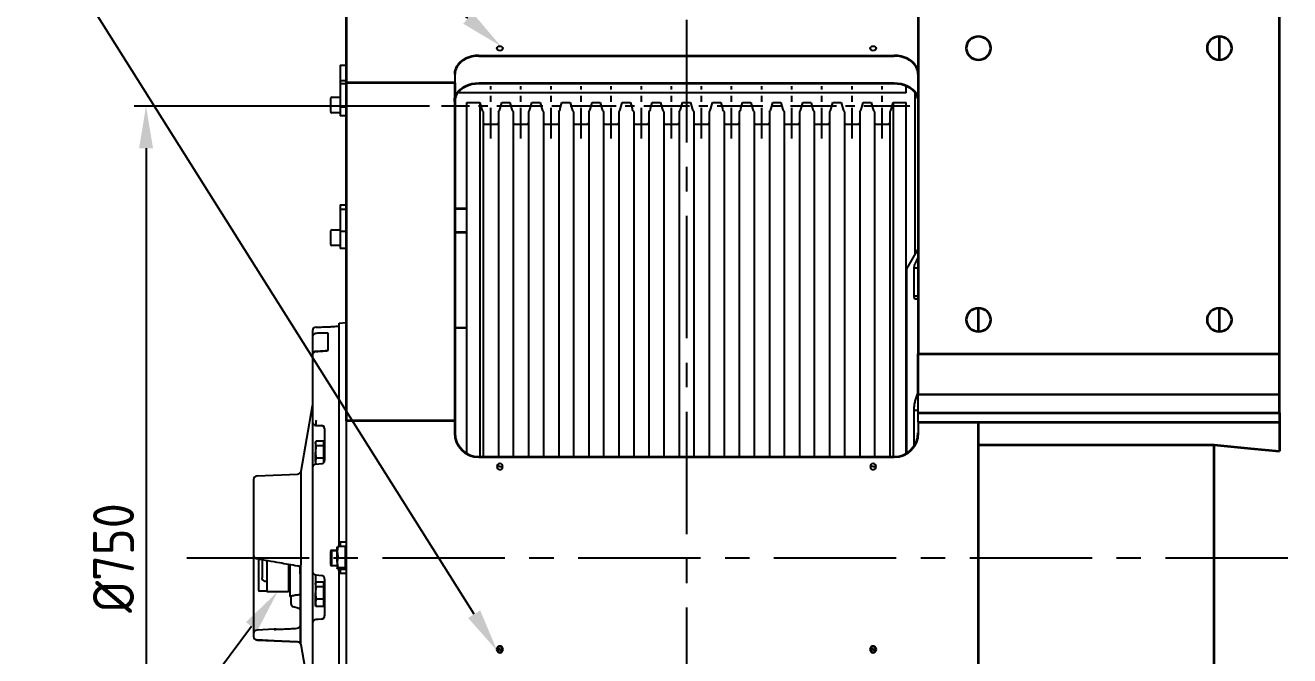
# Model space of a CAD drawing. Header units: millimetres. Extents: x -13 to 15102, y -1400 to 6249.
# Drawn here: x 2956 to 4006, y 2446 to 2969 of the extents above; entities that cross this region are included whole.
import ezdxf
from ezdxf import colors
from ezdxf.entities.mleader import LeaderData, LeaderLine
from ezdxf.math import Vec2, Vec3

# ---------------------------------------------------------------- set-up
doc = ezdxf.new("R2010")
doc.units = ezdxf.units.MM
doc.header["$LTSCALE"] = 2
doc.linetypes.add('CENTER', pattern=[10.16, 6.35, -1.27, 1.27, -1.27])
doc.linetypes.add('CENTER8', pattern=[6.35, 3.96875, -0.79375, 0.79375, -0.79375])
doc.layers.add('1轮廓实线层', color=7, linetype='Continuous')
doc.layers.add('3中心线层', color=1, linetype='CENTER8')
doc.styles.get("Standard").update_dxf_attribs({"font": 'isocp.shx', "height": 34, "bigfont": 'whgtxt.shx'})
doc.dimstyles.new('ISO-25', dxfattribs={"dimtxt": 34, "dimasz": 35, "dimexe": 10, "dimexo": 10, "dimgap": 10, "dimtad": 1, "dimdec": 4, "dimtxsty": 'Standard', "dimcen": 2.5, "dimclrd": 3, "dimclre": 3, "dimclrt": 2, "dimadec": 1, "dimazin": 2, "dimtfac": 1, "dimtdec": 4, "dimtmove": 0, "dimatfit": 3, "dimfxl": 1, "dimarcsym": 0})

# ---------------------------------------------------------------- blocks, each defined once
blk = doc.blocks.new('*D4369')
at = {"color": 3, "lineweight": -2}
for p, q in [((3291.5, 2901.8), (3046.1, 2901.8)), ((3056.1, 2866.8), (3056.1, 2186.8)), ((3291.5, 2151.8), (3046.1, 2151.8))]:
    blk.add_line(p, q, dxfattribs=at)
at = {"color": 3}
for points in [[(3061.9, 2866.8), (3050.3, 2866.8), (3056.1, 2901.8)], [(3050.3, 2186.8), (3061.9, 2186.8), (3056.1, 2151.8)]]:
    blk.add_solid(points, dxfattribs=at)
at = {"layer": 'Defpoints', "color": 0}
for p in [(3301.5, 2901.8), (3056.1, 2151.8), (3301.5, 2151.8)]:
    blk.add_point(p, dxfattribs=at)
at = {"color": 2, "insert": (3029.1, 2526.8), "char_height": 34, "attachment_point": 5, "rotation": 90}
blk.add_mtext('%%c750', dxfattribs=at)

msp = doc.modelspace()

# ---------------------------------------------------------------- linework, layer by layer
at = {"color": 1, "linetype": 'CENTER', "ltscale": 2}
for p, q in [((3342.40466, 2874.88448), (3342.40466, 2918.34836)), ((3367.40466, 2874.88448), (3367.40466, 2918.34836)), ((3392.40467, 2874.88448), (3392.40467, 2918.34836)), ((3417.40467, 2874.88448), (3417.40467, 2918.34836)), ((3442.40465, 2874.88448), (3442.40465, 2918.34836)), ((3467.40466, 2874.88448), (3467.40466, 2918.34836)), ((3492.40466, 2874.88448), (3492.40466, 2918.34836)), ((3517.40467, 2874.88448), (3517.40467, 2918.34836)), ((3542.40467, 2874.88448), (3542.40467, 2918.34836)), ((3567.40465, 2874.88448), (3567.40465, 2918.34836)), ((3592.40466, 2874.88448), (3592.40466, 2918.34836)), ((3617.40466, 2874.88448), (3617.40466, 2918.34836)), ((3642.40467, 2874.88448), (3642.40467, 2918.34836)), ((3667.40466, 2874.88448), (3667.40466, 2918.34836))]:
    msp.add_line(p, q, dxfattribs=at)
at = {"layer": '1轮廓实线层', "lineweight": 35}
for p, q in [((3222.40468, 3103.51211), (3222.40468, 2921.06578)), ((3697.40467, 2978.11777), (3697.40467, 2696.21)), ((3997.40466, 2696.21), (3997.40466, 2978.11777)), ((3947.40466, 2940.29516), (3947.40466, 2959.55885)), ((3332.40463, 2943.59225), (3677.40466, 2943.59225)), ((3312.40465, 2921.06578), (3222.40468, 2921.06578)), ((3222.40468, 2921.06578), (3222.40468, 2640.58226)), ((3312.40465, 2921.06578), (3312.40465, 2640.58226)), ((3332.40463, 2920.79434), (3677.40466, 2920.79434)), ((3312.40465, 2816.79491), (3322.40464, 2816.79491)), ((3322.40464, 2796.7949), (3312.40465, 2796.7949)), ((3747.40466, 2714.76892), (3747.40466, 2734.03262)), ((3947.40466, 2714.76892), (3947.40466, 2734.03262)), ((3312.40465, 2718.10596), (3322.40464, 2717.66936)), ((3697.40467, 2662.69203), (3697.40467, 2696.21)), ((3697.40467, 2696.21), (3997.40466, 2696.21)), ((3997.40466, 2662.69203), (3997.40466, 2696.21)), ((3997.40466, 2662.52101), (3997.40466, 2662.69203)), ((3997.40466, 2647.13011), (3997.40466, 2662.52101)), ((3697.40467, 2647.13011), (3997.40466, 2647.13011)), ((3997.40466, 2647.13011), (3997.40466, 2639.60566)), ((3312.40465, 2640.58226), (3222.40468, 2640.58226)), ((3312.40465, 2640.58226), (3312.40465, 2630.63173)), ((3697.40467, 2639.60566), (3997.40466, 2639.60566)), ((3747.40466, 2414.74934), (3747.40466, 2638.81188)), ((3997.40466, 2639.60566), (3997.40466, 2615.4592)), ((3747.40466, 2620.55478), (3943.00359, 2620.55478)), ((3943.00359, 2526.78061), (3943.00359, 2620.55478)), ((3332.40463, 2610.63172), (3677.40466, 2610.63172)), ((3943.00359, 2433.00644), (3943.00359, 2526.78061)), ((3349.90468, 2450.9295), (3347.40468, 2450.9295)), ((3349.90468, 2450.9295), (3352.40468, 2450.9295)), ((3659.90468, 2450.9295), (3657.40468, 2450.9295)), ((3659.90468, 2450.9295), (3662.40468, 2450.9295))]:
    msp.add_line(p, q, dxfattribs=at)
at = {"layer": '1轮廓实线层'}
for p, q in [((3217.40469, 2935.78062), (3222.40468, 2935.78062)), ((3217.40469, 2935.78062), (3217.40469, 2922.78061)), ((3222.40468, 2922.78061), (3217.40469, 2922.78061)), ((3217.40469, 2922.78061), (3217.40469, 2920.18062)), ((3222.40468, 2920.18062), (3217.40469, 2920.18062)), ((3217.40469, 2920.18062), (3217.40469, 2900.9806)), ((3312.40465, 2928.41703), (3312.40465, 2921.06578)), ((3210.40466, 2909.2806), (3217.40469, 2909.2806)), ((3687.40465, 2912.78062), (3314.77185, 2912.78062)), ((3687.40465, 2912.78062), (3687.40465, 2918.76123)), ((3694.90465, 2778.78389), (3694.90465, 2912.96578)), ((3209.40467, 2908.28062), (3209.40467, 2907.86386)), ((3209.40467, 2907.86386), (3209.40467, 2897.28061)), ((3222.40468, 2900.9806), (3217.40469, 2900.9806)), ((3217.40469, 2900.9806), (3217.40469, 2893.78062)), ((3217.40469, 2896.28062), (3210.40466, 2896.28062)), ((3222.40468, 2893.78062), (3217.40469, 2893.78062)), ((3217.40469, 2819.7949), (3222.40468, 2819.7949)), ((3217.40469, 2819.7949), (3217.40469, 2815.98729)), ((3222.40468, 2815.98729), (3217.40469, 2815.98729)), ((3217.40469, 2815.98729), (3217.40469, 2813.96309)), ((3217.40469, 2813.96309), (3217.40469, 2797.61535)), ((3209.40467, 2798.15275), (3209.40467, 2797.73599)), ((3209.40467, 2797.73599), (3209.40467, 2787.15277)), ((3210.40466, 2799.15277), (3217.40469, 2799.15277)), ((3222.40468, 2797.61535), (3217.40469, 2797.61535)), ((3217.40469, 2797.61535), (3217.40469, 2783.65276)), ((3217.40469, 2786.15275), (3210.40466, 2786.15275)), ((3222.40468, 2783.65276), (3217.40469, 2783.65276)), ((3687.97456, 2766.7806), (3697.40467, 2783.11399)), ((3687.40465, 2765.903), (3687.97456, 2766.7806)), ((3687.97456, 2613.653), (3687.97456, 2766.7806)), ((3693.66144, 2767.44433), (3693.66144, 2744.42126)), ((3693.66144, 2767.44433), (3697.40467, 2767.44433)), ((3693.66144, 2744.42126), (3697.40467, 2744.42126)), ((3216.40464, 2721.7806), (3222.40468, 2722.30554)), ((3216.40464, 2536.24136), (3216.40464, 2721.7806)), ((3194.40468, 2715.40873), (3194.40468, 2710.28756)), ((3194.40468, 2710.28756), (3194.40468, 2695.41607)), ((3207.2738, 2698.88793), (3207.2738, 2713.41737)), ((3215.404, 2719.19746), (3216.27381, 2719.23544)), ((3216.27381, 2719.23544), (3216.27381, 2536.24136)), ((3197.17231, 2698.40654), (3204.89731, 2699.01382)), ((3194.40468, 2695.41607), (3194.40468, 2639.29411)), ((3697.40467, 2662.69203), (3697.40467, 2662.52101)), ((3697.40467, 2662.69203), (3997.40466, 2662.69203)), ((3697.40467, 2662.52101), (3997.40466, 2662.52101)), ((3697.40467, 2647.13011), (3697.40467, 2662.52101)), ((3184.82276, 2598.85456), (3194.35909, 2652.93773)), ((3194.35909, 2652.93773), (3194.35909, 2526.78061)), ((3693.66144, 2649.48985), (3693.66144, 2618.98198)), ((3693.66144, 2649.48985), (3697.40467, 2649.48985)), ((3697.40467, 2639.60566), (3697.40467, 2647.13011)), ((3194.40468, 2639.29411), (3194.40468, 2630.28145)), ((3222.40468, 2640.58226), (3222.40468, 2414.74934)), ((3697.40467, 2639.60566), (3697.40467, 2638.81188)), ((3747.40466, 2638.81188), (3697.40467, 2638.81188)), ((3697.40467, 2638.81188), (3697.40467, 2630.63173)), ((3194.40468, 2630.28145), (3194.40468, 2601.63817)), ((3204.40467, 2634.3719), (3204.40467, 2607.62223)), ((3197.2238, 2623.67825), (3196.72467, 2621.72386)), ((3196.72467, 2622.39561), (3197.00058, 2623.15368)), ((3196.72467, 2621.72386), (3196.72467, 2622.39561)), ((3196.72467, 2621.72386), (3197.2238, 2619.76947)), ((3196.72467, 2621.72386), (3196.72467, 2614.69566)), ((3197.2238, 2619.76947), (3196.72467, 2614.69566)), ((3196.72467, 2614.69566), (3197.2238, 2609.62184)), ((3196.72467, 2606.5024), (3196.72467, 2614.69566)), ((3203.80463, 2623.67825), (3197.2238, 2623.67825)), ((3203.80463, 2619.76947), (3197.2238, 2619.76947)), ((3203.80463, 2622.08389), (3203.80463, 2623.67825)), ((3203.80463, 2622.44561), (3204.40467, 2621.84561)), ((3203.80463, 2619.76947), (3203.80463, 2621.36383)), ((3203.80463, 2615.63035), (3203.80463, 2619.76947)), ((3203.80463, 2613.76097), (3203.80463, 2615.63035)), ((3204.40467, 2621.21553), (3203.85464, 2621.72386)), ((3197.2238, 2609.62184), (3196.72467, 2606.5024)), ((3196.72467, 2606.5024), (3197.03587, 2604.55766)), ((3196.72467, 2606.5024), (3196.72467, 2604.66561)), ((3196.76014, 2604.56812), (3196.72467, 2604.66561)), ((3197.10996, 2604.62338), (3202.13052, 2605.11895)), ((3203.80463, 2609.62184), (3197.2238, 2609.62184)), ((3203.80463, 2609.62184), (3203.80463, 2613.76097)), ((3203.80463, 2607.07707), (3203.80463, 2609.62184)), ((3203.80463, 2605.92775), (3203.80463, 2607.07707)), ((3148.27379, 2594.90588), (3181.99917, 2596.37836)), ((3184.82276, 2526.78061), (3184.82276, 2598.85456)), ((3194.40468, 2601.63817), (3194.40468, 2526.78061)), ((3349.90468, 2602.63172), (3347.40468, 2602.63172)), ((3349.90468, 2602.63172), (3352.40468, 2602.63172)), ((3659.90468, 2602.63172), (3657.40468, 2602.63172)), ((3659.90468, 2602.63172), (3662.40468, 2602.63172)), ((3145.40466, 2591.90874), (3145.40466, 2529.29791)), ((3209.40467, 2532.28061), (3209.40467, 2531.86385)), ((3209.40467, 2531.86385), (3209.40467, 2521.28061)), ((3210.40466, 2533.28061), (3214.72468, 2533.28061)), ((3210.40466, 2532.78807), (3210.40466, 2533.28061)), ((3214.72468, 2532.78807), (3210.40466, 2532.78807)), ((3210.40466, 2520.28061), (3210.40466, 2532.78807)), ((3215.22381, 2536.24136), (3214.72468, 2532.18363)), ((3214.72468, 2532.18363), (3214.72468, 2535.64561)), ((3214.72468, 2532.18363), (3215.22381, 2528.12589)), ((3214.72468, 2523.39552), (3214.72468, 2532.18363)), ((3214.83888, 2535.72267), (3215.22381, 2536.24136)), ((3221.80464, 2536.24136), (3215.22381, 2536.24136)), ((3222.40468, 2539.78061), (3217.40469, 2539.78061)), ((3217.40469, 2539.78061), (3217.40469, 2536.24136)), ((3221.80464, 2532.93114), (3221.80464, 2536.24136)), ((3221.80464, 2535.69561), (3222.40468, 2535.09561)), ((3221.80464, 2531.43612), (3221.80464, 2532.93114)), ((3221.80464, 2528.12589), (3221.80464, 2531.43612)), ((3145.40466, 2529.29791), (3145.40466, 2463.95915)), ((3149.40461, 2526.06875), (3149.40461, 2518.44723)), ((3152.40463, 2525.53776), (3152.40463, 2515.18194)), ((3152.40463, 2525.53776), (3152.40463, 2510.18414)), ((3156.4047, 2524.83121), (3156.4047, 2507.13276)), ((3156.4047, 2524.83121), (3156.4047, 2498.78061)), ((3174.40464, 2521.6528), (3174.40464, 2498.78061)), ((3175.40469, 2521.46855), (3175.40469, 2494.78061)), ((3184.82276, 2523.06938), (3184.82276, 2526.78061)), ((3194.40468, 2526.78061), (3194.35909, 2526.78061)), ((3194.35909, 2526.78061), (3194.35909, 2400.62349)), ((3194.40468, 2526.78061), (3194.40468, 2515.65434)), ((3214.72468, 2520.28061), (3210.40466, 2520.28061)), ((3215.22381, 2528.12589), (3214.72468, 2523.39552)), ((3214.72468, 2523.39552), (3215.22381, 2518.66514)), ((3214.72468, 2523.39552), (3214.72468, 2517.9925)), ((3221.80464, 2524.26694), (3221.80464, 2528.12589)), ((3221.80464, 2518.66514), (3221.80464, 2522.52409)), ((3222.40468, 2523.60553), (3221.85465, 2523.39552)), ((3149.40461, 2513.31819), (3149.40461, 2501.1381)), ((3183.90467, 2517.83399), (3183.90467, 2513.53439)), ((3183.90467, 2517.83399), (3184.25872, 2517.83399)), ((3183.90467, 2514.54356), (3184.40463, 2514.54356)), ((3183.90467, 2513.53439), (3184.40463, 2513.53439)), ((3184.40463, 2517.95581), (3184.40463, 2457.72692)), ((3184.41983, 2457.55468), (3184.41983, 2517.9338)), ((3194.40468, 2515.65434), (3194.40468, 2476.90044)), ((3197.14322, 2506.55455), (3197.14322, 2512.67713)), ((3215.22381, 2518.66514), (3214.72468, 2517.9925)), ((3214.72468, 2517.9925), (3214.83888, 2517.83855)), ((3214.72468, 2517.91561), (3214.72468, 2517.9925)), ((3215.0475, 2517.55749), (3215.22381, 2517.31986)), ((3221.80464, 2518.66514), (3215.22381, 2518.66514)), ((3221.80464, 2517.31986), (3215.22381, 2517.31986)), ((3216.40464, 2331.78062), (3216.40464, 2517.31986)), ((3217.40469, 2517.31986), (3217.40469, 2513.78061)), ((3222.40468, 2513.78061), (3217.40469, 2513.78061)), ((3221.80464, 2518.11641), (3221.80464, 2518.66514)), ((3222.40468, 2518.46561), (3221.80464, 2517.86561)), ((3221.80464, 2517.86859), (3221.80464, 2518.11641)), ((3221.80464, 2517.31986), (3221.80464, 2517.86859)), ((3149.40461, 2501.1381), (3149.40461, 2500.28061)), ((3156.4047, 2499.28061), (3150.40465, 2499.28061)), ((3197.2238, 2506.80029), (3196.72467, 2504.8459)), ((3196.72467, 2505.51765), (3197.00058, 2506.27572)), ((3196.72467, 2504.8459), (3196.72467, 2505.51765)), ((3196.72467, 2504.8459), (3197.2238, 2502.89152)), ((3196.72467, 2504.8459), (3196.72467, 2497.8177)), ((3197.2238, 2502.89152), (3196.72467, 2497.8177)), ((3203.80463, 2506.80029), (3197.2238, 2506.80029)), ((3203.80463, 2502.89152), (3197.2238, 2502.89152)), ((3203.80463, 2505.20594), (3203.80463, 2506.80029)), ((3203.80463, 2505.56765), (3204.40467, 2504.96765)), ((3203.80463, 2502.89152), (3203.80463, 2504.48587)), ((3203.80463, 2498.75239), (3203.80463, 2502.89152)), ((3204.40467, 2504.33758), (3203.85464, 2504.8459)), ((3204.40467, 2509.26888), (3204.40467, 2478.85028)), ((3174.40464, 2498.78061), (3156.4047, 2498.78061)), ((3176.42429, 2494.78061), (3175.40469, 2494.78061)), ((3176.40468, 2494.74213), (3176.40468, 2494.78061)), ((3176.40468, 2494.74213), (3176.40468, 2491.01468)), ((3176.40468, 2491.01468), (3176.40468, 2489.08259)), ((3196.72467, 2497.8177), (3197.2238, 2492.74388)), ((3196.72467, 2489.62445), (3196.72467, 2497.8177)), ((3197.2238, 2492.74388), (3196.72467, 2489.62445)), ((3196.72467, 2489.62445), (3197.2238, 2486.50501)), ((3196.72467, 2487.78765), (3196.72467, 2489.62445)), ((3203.80463, 2492.74388), (3197.2238, 2492.74388)), ((3203.80463, 2496.88301), (3203.80463, 2498.75239)), ((3203.80463, 2492.74388), (3203.80463, 2496.88301)), ((3203.80463, 2490.1991), (3203.80463, 2492.74388)), ((3203.80463, 2489.04979), (3203.80463, 2490.1991)), ((3203.80463, 2486.50501), (3203.80463, 2489.04979)), ((3182.18114, 2485.23281), (3178.62823, 2486.18481)), ((3197.00058, 2487.02959), (3196.72467, 2487.78765)), ((3197.2238, 2486.50501), (3197.08224, 2487.05931)), ((3203.80463, 2486.50501), (3197.2238, 2486.50501)), ((3204.40467, 2488.33765), (3203.80463, 2487.73765)), ((3162.55709, 2467.59419), (3148.27379, 2466.95389)), ((3164.13351, 2467.66486), (3162.55709, 2467.59419)), ((3181.5355, 2468.44496), (3181.63767, 2468.35998)), ((3194.40468, 2476.90044), (3194.40468, 2472.83359)), ((3194.40468, 2472.83359), (3194.40468, 2397.22069)), ((3145.40466, 2463.95915), (3145.40466, 2461.70115)), ((3162.2903, 2458.04498), (3148.17091, 2458.74899)), ((3148.27379, 2458.70625), (3162.55566, 2458.10023)), ((3162.54791, 2458.03213), (3162.2903, 2458.04498)), ((3181.99917, 2457.18286), (3162.55268, 2458.03191)), ((3162.55566, 2458.10023), (3181.99917, 2457.27519)), ((3181.99917, 2457.27519), (3181.99917, 2457.18286)), ((3184.82276, 2454.70666), (3184.82276, 2454.80227)), ((3194.35909, 2400.62349), (3184.82276, 2454.70666))]:
    msp.add_line(p, q, dxfattribs=at)
at = {"layer": '1轮廓实线层', "color": 4}
for p, q in [((3322.40464, 2904.7806), (3333.31861, 2904.7806)), ((3322.40464, 2613.31121), (3322.40464, 2904.7806)), ((3333.31861, 2904.7806), (3334.67724, 2899.71006)), ((3333.31861, 2904.7806), (3333.31861, 2610.63172)), ((3350.13207, 2899.71006), (3351.4907, 2904.7806)), ((3351.4907, 2904.7806), (3358.31859, 2904.7806)), ((3358.31859, 2904.7806), (3359.67728, 2899.71006)), ((3375.13205, 2899.71006), (3376.49073, 2904.7806)), ((3376.49073, 2904.7806), (3383.31862, 2904.7806)), ((3383.31862, 2904.7806), (3384.67725, 2899.71006)), ((3400.13208, 2899.71006), (3401.49071, 2904.7806)), ((3401.49071, 2904.7806), (3408.3186, 2904.7806)), ((3408.3186, 2904.7806), (3409.67723, 2899.71006)), ((3425.13206, 2899.71006), (3426.49075, 2904.7806)), ((3426.49075, 2904.7806), (3433.31858, 2904.7806)), ((3433.31858, 2904.7806), (3434.67726, 2899.71006)), ((3450.13209, 2899.71006), (3451.49072, 2904.7806)), ((3451.49072, 2904.7806), (3458.31861, 2904.7806)), ((3458.31861, 2904.7806), (3459.67724, 2899.71006)), ((3475.13207, 2899.71006), (3476.4907, 2904.7806)), ((3476.4907, 2904.7806), (3483.31859, 2904.7806)), ((3483.31859, 2904.7806), (3484.67728, 2899.71006)), ((3500.13205, 2899.71006), (3501.49073, 2904.7806)), ((3501.49073, 2904.7806), (3508.31862, 2904.7806)), ((3508.31862, 2904.7806), (3509.67725, 2899.71006)), ((3525.13208, 2899.71006), (3526.49071, 2904.7806)), ((3526.49071, 2904.7806), (3533.3186, 2904.7806)), ((3533.3186, 2904.7806), (3534.67723, 2899.71006)), ((3550.13206, 2899.71006), (3551.49075, 2904.7806)), ((3551.49075, 2904.7806), (3558.31858, 2904.7806)), ((3558.31858, 2904.7806), (3559.67726, 2899.71006)), ((3575.13209, 2899.71006), (3576.49072, 2904.7806)), ((3576.49072, 2904.7806), (3583.31861, 2904.7806)), ((3583.31861, 2904.7806), (3584.67724, 2899.71006)), ((3600.13207, 2899.71006), (3601.4907, 2904.7806)), ((3601.4907, 2904.7806), (3608.31859, 2904.7806)), ((3608.31859, 2904.7806), (3609.67728, 2899.71006)), ((3625.13205, 2899.71006), (3626.49073, 2904.7806)), ((3626.49073, 2904.7806), (3633.31862, 2904.7806)), ((3633.31862, 2904.7806), (3634.67725, 2899.71006)), ((3650.13208, 2899.71006), (3651.49071, 2904.7806)), ((3651.49071, 2904.7806), (3658.3186, 2904.7806)), ((3658.3186, 2904.7806), (3659.67723, 2899.71006)), ((3675.13206, 2899.71006), (3676.49072, 2904.7806)), ((3676.49072, 2904.7806), (3687.40465, 2904.7806)), ((3676.49072, 2904.7806), (3676.49072, 2610.63172)), ((3687.40465, 2613.31121), (3687.40465, 2904.7806)), ((3336.05786, 2896.91052), (3336.05786, 2610.63172)), ((3348.75151, 2896.91052), (3348.75151, 2610.63172)), ((3361.05784, 2896.91052), (3361.05784, 2610.76729)), ((3373.75148, 2896.91052), (3373.75148, 2610.59592)), ((3386.05782, 2896.91052), (3386.05782, 2610.63172)), ((3398.75146, 2896.91052), (3398.75146, 2610.63172)), ((3411.05785, 2896.91052), (3411.05785, 2610.63172)), ((3423.75149, 2896.91052), (3423.75149, 2610.63172)), ((3436.05783, 2896.91052), (3436.05783, 2610.63172)), ((3448.75147, 2896.91052), (3448.75147, 2610.63172)), ((3461.05786, 2896.91052), (3461.05786, 2610.63172)), ((3473.75151, 2896.91052), (3473.75151, 2610.63172)), ((3486.05784, 2896.91052), (3486.05784, 2610.63172)), ((3498.75148, 2896.91052), (3498.75148, 2610.63172)), ((3511.05782, 2896.91052), (3511.05782, 2610.63172)), ((3523.75146, 2896.91052), (3523.75146, 2610.63172)), ((3536.05785, 2896.91052), (3536.05785, 2610.63172)), ((3548.75149, 2896.91052), (3548.75149, 2610.63172)), ((3561.05783, 2896.91052), (3561.05783, 2610.63172)), ((3573.75147, 2896.91052), (3573.75147, 2610.63172)), ((3586.05786, 2896.91052), (3586.05786, 2610.63172)), ((3598.75151, 2896.91052), (3598.75151, 2610.63172)), ((3611.05784, 2896.91052), (3611.05784, 2610.63172)), ((3623.75148, 2896.91052), (3623.75148, 2610.63172)), ((3636.05782, 2896.91052), (3636.05782, 2610.59592)), ((3648.75146, 2896.91052), (3648.75146, 2610.76729)), ((3661.05785, 2896.91052), (3661.05785, 2610.63172)), ((3673.75149, 2896.91052), (3673.75149, 2610.63172)), ((3337.05785, 2886.78062), (3347.75146, 2886.78062)), ((3362.05783, 2886.78062), (3372.7515, 2886.78062)), ((3387.05786, 2886.78062), (3397.75147, 2886.78062)), ((3412.05784, 2886.78062), (3422.75151, 2886.78062)), ((3437.05781, 2886.78062), (3447.75148, 2886.78062)), ((3462.05785, 2886.78062), (3472.75146, 2886.78062)), ((3487.05783, 2886.78062), (3497.7515, 2886.78062)), ((3512.05786, 2886.78062), (3522.75147, 2886.78062)), ((3537.05784, 2886.78062), (3547.75151, 2886.78062)), ((3562.05781, 2886.78062), (3572.75148, 2886.78062)), ((3587.05785, 2886.78062), (3597.75146, 2886.78062)), ((3612.05783, 2886.78062), (3622.7515, 2886.78062)), ((3637.05786, 2886.78062), (3647.75147, 2886.78062)), ((3662.05784, 2886.78062), (3672.75148, 2886.78062))]:
    msp.add_line(p, q, dxfattribs=at)
at = {"layer": '1轮廓实线层', "flags": 128}
for points in [[(3349.90468, 2947.76544), (3348.94796, 2947.90984), (3348.13686, 2948.32102), (3347.59494, 2948.93641), (3347.40468, 2949.66233), (3347.59494, 2950.38826), (3348.13686, 2951.00365), (3348.94796, 2951.41483), (3349.90468, 2951.55925)], [(3349.90468, 2951.55925), (3350.86139, 2951.41483), (3351.67243, 2951.00365), (3352.21436, 2950.38826), (3352.40468, 2949.66233), (3352.21436, 2948.93641), (3351.67243, 2948.32102), (3350.86139, 2947.90984), (3349.90468, 2947.76544)], [(3659.90468, 2947.76544), (3658.94797, 2947.90984), (3658.13687, 2948.32102), (3657.59494, 2948.93641), (3657.40468, 2949.66233), (3657.59494, 2950.38826), (3658.13687, 2951.00365), (3658.94797, 2951.41483), (3659.90468, 2951.55925)], [(3659.90468, 2951.55925), (3660.86139, 2951.41483), (3661.67243, 2951.00365), (3662.21436, 2950.38826), (3662.40468, 2949.66233), (3662.21436, 2948.93641), (3661.67243, 2948.32102), (3660.86139, 2947.90984), (3659.90468, 2947.76544)], [(3197.14322, 2636.846), (3199.6754, 2636.73148), (3201.66614, 2636.64134)], [(3204.34799, 2607.0847), (3204.35335, 2607.11055), (3204.40467, 2607.62223)], [(3197.14322, 2512.67713), (3199.6754, 2512.44626), (3201.66614, 2512.26478)], [(3201.66614, 2476.04865), (3199.13264, 2475.86472), (3197.14322, 2475.72034)]]:
    msp.add_lwpolyline(points, dxfattribs=at)
at = {"layer": '1轮廓实线层', "lineweight": 35, "flags": 128}
for points in [[(3747.40466, 2959.55885), (3745.40498, 2959.37378), (3743.48216, 2958.82568), (3741.71006, 2957.93561), (3740.15682, 2956.73776), (3738.88209, 2955.27816), (3737.93491, 2953.61296), (3737.35162, 2951.80607), (3737.15465, 2949.92701), (3737.35162, 2948.04791), (3737.93491, 2946.24106), (3738.88209, 2944.57582), (3740.15682, 2943.11625), (3741.71006, 2941.91841), (3743.48216, 2941.02833), (3745.40498, 2940.48024), (3747.40466, 2940.29516)], [(3747.40466, 2940.29516), (3749.40433, 2940.48024), (3751.32718, 2941.02833), (3753.09925, 2941.91841), (3754.65249, 2943.11625), (3755.92723, 2944.57582), (3756.87443, 2946.24106), (3757.4577, 2948.04791), (3757.65466, 2949.92701), (3757.4577, 2951.80607), (3756.87443, 2953.61296), (3755.92723, 2955.27816), (3754.65249, 2956.73776), (3753.09925, 2957.93561), (3751.32718, 2958.82568), (3749.40433, 2959.37378), (3747.40466, 2959.55885)], [(3947.40466, 2959.55885), (3945.40498, 2959.37378), (3943.48215, 2958.82568), (3941.71006, 2957.93561), (3940.15681, 2956.73776), (3938.88209, 2955.27816), (3937.9349, 2953.61296), (3937.35161, 2951.80607), (3937.15466, 2949.92701), (3937.35161, 2948.04791), (3937.9349, 2946.24106), (3938.88209, 2944.57582), (3940.15681, 2943.11625), (3941.71006, 2941.91841), (3943.48215, 2941.02833), (3945.40498, 2940.48024), (3947.40466, 2940.29516)], [(3947.40466, 2940.29516), (3949.40434, 2940.48024), (3951.32717, 2941.02833), (3953.09926, 2941.91841), (3954.65251, 2943.11625), (3955.92723, 2944.57582), (3956.87442, 2946.24106), (3957.45771, 2948.04791), (3957.65466, 2949.92701), (3957.45771, 2951.80607), (3956.87442, 2953.61296), (3955.92723, 2955.27816), (3954.65251, 2956.73776), (3953.09926, 2957.93561), (3951.32717, 2958.82568), (3949.40434, 2959.37378), (3947.40466, 2959.55885)], [(3332.40463, 2943.59225), (3329.55833, 2943.43779), (3326.77003, 2942.97755), (3324.09634, 2942.2209), (3321.59182, 2941.18324), (3319.30747, 2939.88568), (3317.28967, 2938.35468), (3315.57961, 2936.62137), (3314.21205, 2934.72103), (3313.2148, 2932.69238), (3312.6082, 2930.57669), (3312.40465, 2928.41703)], [(3697.40467, 2928.41703), (3697.20109, 2930.57669), (3696.59453, 2932.69238), (3695.59731, 2934.72103), (3694.22974, 2936.62137), (3692.51966, 2938.35468), (3690.50186, 2939.88568), (3688.21748, 2941.18324), (3685.71296, 2942.2209), (3683.0393, 2942.97755), (3680.25096, 2943.43779), (3677.40466, 2943.59225)], [(3312.40465, 2905.61912), (3312.6082, 2907.77877), (3313.2148, 2909.89447), (3314.21205, 2911.92311), (3315.57961, 2913.82346), (3317.28967, 2915.55676), (3319.30747, 2917.08777), (3321.59182, 2918.3853), (3324.09634, 2919.42299), (3326.77003, 2920.17964), (3329.55833, 2920.63988), (3332.40463, 2920.79434)], [(3677.40466, 2920.79434), (3680.25096, 2920.63988), (3683.0393, 2920.17964), (3685.71296, 2919.42299), (3688.21748, 2918.3853), (3690.50186, 2917.08777), (3692.51966, 2915.55676), (3694.22974, 2913.82346), (3695.59731, 2911.92311), (3696.59453, 2909.89447), (3697.20109, 2907.77877), (3697.40467, 2905.61912)], [(3747.40466, 2734.03262), (3745.40498, 2733.84755), (3743.48216, 2733.29944), (3741.71006, 2732.40936), (3740.15682, 2731.21152), (3738.88209, 2729.75195), (3737.93491, 2728.08673), (3737.35162, 2726.27986), (3737.15465, 2724.40078), (3737.35162, 2722.5217), (3737.93491, 2720.71483), (3738.88209, 2719.04961), (3740.15682, 2717.59002), (3741.71006, 2716.39218), (3743.48216, 2715.5021), (3745.40498, 2714.95399), (3747.40466, 2714.76892)], [(3747.40466, 2714.76892), (3749.40433, 2714.95399), (3751.32718, 2715.5021), (3753.09925, 2716.39218), (3754.65249, 2717.59002), (3755.92723, 2719.04961), (3756.87443, 2720.71483), (3757.4577, 2722.5217), (3757.65466, 2724.40078), (3757.4577, 2726.27986), (3756.87443, 2728.08673), (3755.92723, 2729.75195), (3754.65249, 2731.21152), (3753.09925, 2732.40936), (3751.32718, 2733.29944), (3749.40433, 2733.84755), (3747.40466, 2734.03262)], [(3947.40466, 2734.03262), (3945.40498, 2733.84755), (3943.48215, 2733.29944), (3941.71006, 2732.40936), (3940.15681, 2731.21152), (3938.88209, 2729.75195), (3937.9349, 2728.08673), (3937.35161, 2726.27986), (3937.15466, 2724.40078), (3937.35161, 2722.5217), (3937.9349, 2720.71483), (3938.88209, 2719.04961), (3940.15681, 2717.59002), (3941.71006, 2716.39218), (3943.48215, 2715.5021), (3945.40498, 2714.95399), (3947.40466, 2714.76892)], [(3947.40466, 2714.76892), (3949.40434, 2714.95399), (3951.32717, 2715.5021), (3953.09926, 2716.39218), (3954.65251, 2717.59002), (3955.92723, 2719.04961), (3956.87442, 2720.71483), (3957.45771, 2722.5217), (3957.65466, 2724.40078), (3957.45771, 2726.27986), (3956.87442, 2728.08673), (3955.92723, 2729.75195), (3954.65251, 2731.21152), (3953.09926, 2732.40936), (3951.32717, 2733.29944), (3949.40434, 2733.84755), (3947.40466, 2734.03262)], [(3943.00359, 2620.55478), (3973.46867, 2617.70186), (3997.40466, 2615.4592)]]:
    msp.add_lwpolyline(points, dxfattribs=at)
at = {"layer": '1轮廓实线层'}
for centre, radius, start, end in [((3210.40466, 2908.28061), 1, 90, 180), ((3210.40466, 2897.28061), 1, 180, 270), ((3210.40466, 2798.15276), 1, 90, 180), ((3210.40466, 2787.15276), 1, 180, 270), ((3197.40466, 2715.40873), 3, 92.5, 180), ((3197.36031, 2710.24871), 2.95588, 91.67693242, 179.24693975), ((3216.40466, 2716.23829), 3, 90, 92.5), ((3197.40466, 2695.41606), 3, 94.50563689, 180), ((3197.23848, 2695.25753), 2.83823, 89.28666581, 176.79789292), ((3196.81852, 2698.11912), 0.45591, 357.03455278, 39.07927012), ((3191.40466, 2653.45867), 3, 350, 0), ((3197.10613, 2639.56027), 2.71452, 185.62705878, 270.78291624), ((3219.15186, 2638.08345), 22.0434, 176.85164906, 183.21810071), ((3225.64871, 2638.08668), 28.53254, 173.97433364, 177.57465505), ((3201.70319, 2633.92703), 2.71457, 5.62784596, 90.78212906), ((3201.74827, 2634.05637), 2.67508, 6.77383396, 91.6201835), ((3197.40466, 2601.63817), 3, 95.64226259, 180), ((3349.90466, 2602.63172), 2.5, 0, 180), ((3659.90466, 2602.63172), 2.5, 0, 180), ((3148.40466, 2591.90873), 3, 92.5, 180), ((3181.86834, 2599.37551), 3, 272.5, 350), ((3349.90466, 2602.63172), 2.5, 180, 0), ((3659.90466, 2602.63172), 2.5, 180, 0), ((3210.40466, 2532.28061), 1, 90, 180), ((3210.36822, 2531.8244), 0.96435, 87.83449778, 177.65597991), ((3148.40466, 2529.29791), 3, 180, 260), ((3181.40466, 2517.38656), 3, 0, 80), ((3210.40466, 2521.28061), 1, 180, 270), ((3184.6318, 2518.2847), 0.24261, 163.43113515, 180.10355291), ((3184.43415, 2517.95994), 0.02981, 187.96197526, 241.28602223), ((3197.40466, 2515.65434), 3, 180, 264.79028994), ((3201.38815, 2509.26108), 3.01654, 0.14824195, 84.7123839), ((3150.40466, 2500.28061), 1, 180, 270), ((3179.40466, 2489.08259), 3, 180, 255), ((3181.40466, 2482.33504), 3, 0, 75), ((3201.46546, 2478.98136), 2.93957, 273.91445786, 359.10408964), ((3201.49059, 2478.91569), 2.91482, 273.58075094, 358.71409617), ((3181.40719, 2471.43965), 2.99744, 272.45336578, 359.96173543), ((3197.34387, 2472.78766), 2.93954, 93.91394362, 179.10467772), ((3148.40336, 2463.95799), 2.9987, 92.47640397, 179.97794651), ((3148.40466, 2461.70115), 3, 180, 267.10821954), ((3181.87004, 2454.27929), 2.99868, 10.04400848, 87.53192934), ((3181.86834, 2454.18571), 3, 10, 87.5), ((3185.16277, 2457.74442), 0.77358, 179.81206332, 189.2582855), ((3185.39189, 2457.72725), 0.98725, 180.01894078, 190.06682934)]:
    msp.add_arc(centre, radius, start, end, dxfattribs=at)
at = {"layer": '1轮廓实线层', "color": 4}
for centre, radius, start, end in [((3342.40466, 2901.78061), 8, 195, 217.5), ((3342.40466, 2901.78061), 8, 322.5, 345), ((3367.40466, 2901.78061), 8, 195, 217.5), ((3367.40466, 2901.78061), 8, 322.5, 345), ((3392.40466, 2901.78061), 8, 195, 217.5), ((3392.40466, 2901.78061), 8, 322.5, 345), ((3417.40466, 2901.78061), 8, 195, 217.5), ((3417.40466, 2901.78061), 8, 322.5, 345), ((3442.40466, 2901.78061), 8, 195, 217.5), ((3442.40466, 2901.78061), 8, 322.5, 345), ((3467.40466, 2901.78061), 8, 195, 217.5), ((3467.40466, 2901.78061), 8, 322.5, 345), ((3492.40466, 2901.78061), 8, 195, 217.5), ((3492.40466, 2901.78061), 8, 322.5, 345), ((3517.40466, 2901.78061), 8, 195, 217.5), ((3517.40466, 2901.78061), 8, 322.5, 345), ((3542.40466, 2901.78061), 8, 195, 217.5), ((3542.40466, 2901.78061), 8, 322.5, 345), ((3567.40466, 2901.78061), 8, 195, 217.5), ((3567.40466, 2901.78061), 8, 322.5, 345), ((3592.40466, 2901.78061), 8, 195, 217.5), ((3592.40466, 2901.78061), 8, 322.5, 345), ((3617.40466, 2901.78061), 8, 195, 217.5), ((3617.40466, 2901.78061), 8, 322.5, 345), ((3642.40466, 2901.78061), 8, 195, 217.5), ((3642.40466, 2901.78061), 8, 322.5, 345), ((3667.40466, 2901.78061), 8, 195, 217.5), ((3667.40466, 2901.78061), 8, 322.5, 345), ((3337.05783, 2887.78061), 1, 180, 270), ((3347.75149, 2887.78061), 1, 270, 0), ((3362.05783, 2887.78061), 1, 180, 270), ((3372.75149, 2887.78061), 1, 270, 0), ((3387.05783, 2887.78061), 1, 180, 270), ((3397.75149, 2887.78061), 1, 270, 0), ((3412.05783, 2887.78061), 1, 180, 270), ((3422.75149, 2887.78061), 1, 270, 0), ((3437.05783, 2887.78061), 1, 180, 270), ((3447.75149, 2887.78061), 1, 270, 0), ((3462.05783, 2887.78061), 1, 180, 270), ((3472.75149, 2887.78061), 1, 270, 0), ((3487.05783, 2887.78061), 1, 180, 270), ((3497.75149, 2887.78061), 1, 270, 0), ((3512.05783, 2887.78061), 1, 180, 270), ((3522.75149, 2887.78061), 1, 270, 0), ((3537.05783, 2887.78061), 1, 180, 270), ((3547.75149, 2887.78061), 1, 270, 0), ((3562.05783, 2887.78061), 1, 180, 270), ((3572.75149, 2887.78061), 1, 270, 0), ((3587.05783, 2887.78061), 1, 180, 270), ((3597.75149, 2887.78061), 1, 270, 0), ((3612.05783, 2887.78061), 1, 180, 270), ((3622.75149, 2887.78061), 1, 270, 0), ((3637.05783, 2887.78061), 1, 180, 270), ((3647.75149, 2887.78061), 1, 270, 0), ((3662.05783, 2887.78061), 1, 180, 270), ((3672.75149, 2887.78061), 1, 270, 0)]:
    msp.add_arc(centre, radius, start, end, dxfattribs=at)
at = {"layer": '1轮廓实线层', "lineweight": 35}
for centre, radius, start, end in [((3332.40466, 2630.63172), 20, 180, 270), ((3677.40466, 2630.63172), 20, 270, 0), ((3349.90466, 2450.9295), 2.5, 0, 180), ((3349.90466, 2450.9295), 2.5, 180, 0), ((3659.90466, 2450.9295), 2.5, 0, 180), ((3659.90466, 2450.9295), 2.5, 180, 0)]:
    msp.add_arc(centre, radius, start, end, dxfattribs=at)
at = {"layer": '1轮廓实线层'}
for points, knots in [([(3697.40467, 2777.14497), (3697.05963, 2776.44693), (3696.25589, 2774.82091), (3695.22346, 2772.52498), (3694.34817, 2770.34066), (3693.77193, 2768.5517), (3693.69826, 2767.81335), (3693.66144, 2767.44433)], [0, 0, 0, 0, 0.1581231098, 0.368334779, 0.5781859876, 0.7891818887, 1, 1, 1, 1]), ([(3693.66144, 2744.42126), (3693.69782, 2743.90486), (3693.77068, 2742.87053), (3694.34158, 2742.03512), (3695.21206, 2741.75843), (3696.24592, 2741.97084), (3697.0548, 2742.47755), (3697.40467, 2742.69672)], [0, 0, 0, 0, 0.2095274111, 0.4196797641, 0.6290558151, 0.8395523287, 1, 1, 1, 1]), ([(3207.2738, 2713.41737), (3205.40712, 2713.37769), (3202.07376, 2713.30684), (3198.74046, 2713.23496), (3197.27381, 2713.20333)], [0, 0, 0, 0, 0.5600015792, 1, 1, 1, 1]), ([(3197.40494, 2718.4116), (3197.54035, 2718.41083), (3197.81109, 2718.4093), (3199.89442, 2718.41454), (3202.87006, 2718.45897), (3205.22649, 2718.54866), (3206.40465, 2718.59351)], [0, 0, 0, 0, 0.25016998523, 0.50021379979, 0.75011921919, 1, 1, 1, 1]), ([(3206.40465, 2718.59351), (3207.57913, 2718.65132), (3209.92893, 2718.76698), (3212.95681, 2718.98727), (3214.83144, 2719.14452), (3215.62483, 2719.2175), (3215.40421, 2719.19745), (3215.404, 2719.19743)], [0, 0, 0, 0, 0.2497985518, 0.4997754927, 0.7498762927, 0.999751986, 1, 1, 1, 1]), ([(3197.27381, 2698.09553), (3199.14047, 2698.24371), (3202.47377, 2698.5083), (3205.80713, 2698.77194), (3207.2738, 2698.88793)], [0, 0, 0, 0, 0.5600005192, 1, 1, 1, 1]), ([(3204.90041, 2698.97581), (3205.05981, 2698.99775), (3205.82167, 2699.10261), (3206.63257, 2698.98273), (3207.2738, 2698.88793)], [0, 0, 0, 0, 0.2092269027, 1, 1, 1, 1]), ([(3697.40467, 2664.93294), (3697.05963, 2664.16246), (3696.25588, 2662.36768), (3695.22346, 2659.33771), (3694.34817, 2655.97807), (3693.77193, 2652.61414), (3693.69826, 2650.53098), (3693.66144, 2649.48985)], [0, 0, 0, 0, 0.1581229463, 0.3683348778, 0.5781856508, 0.7891819742, 1, 1, 1, 1]), ([(3201.67264, 2636.73038), (3201.67146, 2636.71334), (3201.66935, 2636.68292), (3201.66712, 2636.65405), (3201.66614, 2636.64134)], [0, 0, 0, 0, 0.55996261756, 1, 1, 1, 1]), ([(3203.85464, 2621.72386), (3203.85201, 2621.79111), (3203.84731, 2621.91138), (3203.81769, 2622.03111), (3203.80463, 2622.08389)], [0, 0, 0, 0, 0.5591282572, 1, 1, 1, 1]), ([(3203.80463, 2621.36383), (3203.82067, 2621.43097), (3203.84928, 2621.55075), (3203.85301, 2621.67101), (3203.85464, 2621.72386)], [0, 0, 0, 0, 0.5605151351, 1, 1, 1, 1]), ([(3202.13582, 2605.11998), (3202.32141, 2605.15171), (3202.73277, 2605.22204), (3203.42078, 2605.59486), (3204.07196, 2606.26693), (3204.26129, 2606.84284), (3204.35937, 2607.14117)], [0, 0, 0, 0, 0.1940735976, 0.4301780048, 0.7048161819, 1, 1, 1, 1]), ([(3147.88373, 2526.34349), (3154.20729, 2525.22846), (3165.55193, 2523.22809), (3176.90209, 2521.22676), (3181.92562, 2520.34098)], [0, 0, 0, 0, 0.5574053786, 1, 1, 1, 1]), ([(3184.23488, 2518.38141), (3184.18798, 2518.5021), (3184.09819, 2518.73319), (3183.84648, 2519.17097), (3183.46059, 2519.6282), (3182.92146, 2520.01144), (3182.57294, 2520.14869), (3182.40424, 2520.21513)], [0, 0, 0, 0, 0.156746124, 0.3001228051, 0.556193949, 0.7851695099, 1, 1, 1, 1]), ([(3184.39927, 2518.35388), (3184.46878, 2518.66222), (3184.60777, 2519.27877), (3184.77888, 2520.86669), (3184.80613, 2522.23459), (3184.82276, 2523.06938)], [0, 0, 0, 0, 0.2805159817, 0.5609204588, 1, 1, 1, 1]), ([(3221.85465, 2523.39552), (3221.85202, 2523.55828), (3221.84732, 2523.84939), (3221.8177, 2524.13917), (3221.80464, 2524.26694)], [0, 0, 0, 0, 0.5591184522, 1, 1, 1, 1]), ([(3221.80464, 2522.52409), (3221.82068, 2522.6866), (3221.84929, 2522.97653), (3221.85301, 2523.26759), (3221.85465, 2523.39552)], [0, 0, 0, 0, 0.56050899207, 1, 1, 1, 1]), ([(3149.40461, 2519.42264), (3149.40461, 2518.95688), (3149.40461, 2518.02702), (3149.40461, 2516.51409), (3149.40461, 2514.93386), (3149.40461, 2513.75382), (3149.40461, 2513.46378), (3149.40461, 2513.31819)], [0, 0, 0, 0, 0.1876523567, 0.3746399148, 0.5610106983, 0.7796466805, 1, 1, 1, 1]), ([(3156.4047, 2507.13276), (3155.87948, 2507.17549), (3154.82951, 2507.2609), (3153.50623, 2507.93317), (3152.58281, 2508.92963), (3152.46409, 2509.76545), (3152.40463, 2510.18414)], [0, 0, 0, 0, 0.250005444, 0.4997860326, 0.7494311753, 1, 1, 1, 1]), ([(3184.3892, 2518.28426), (3184.39172, 2518.25959), (3184.39679, 2518.20995), (3184.4033, 2518.09701), (3184.4041, 2518.01286), (3184.40463, 2517.95581)], [0, 0, 0, 0, 0.241295484, 0.48569838, 1, 1, 1, 1]), ([(3184.41983, 2517.9338), (3184.419, 2518.01562), (3184.41752, 2518.16148), (3184.40484, 2518.29518), (3184.39927, 2518.35388)], [0, 0, 0, 0, 0.5609392658, 1, 1, 1, 1]), ([(3203.85464, 2504.8459), (3203.85201, 2504.91315), (3203.84731, 2505.03342), (3203.81769, 2505.15315), (3203.80463, 2505.20594)], [0, 0, 0, 0, 0.55912600295, 1, 1, 1, 1]), ([(3203.80463, 2504.48587), (3203.82067, 2504.55301), (3203.84928, 2504.67279), (3203.85301, 2504.79305), (3203.85464, 2504.8459)], [0, 0, 0, 0, 0.5605146211, 1, 1, 1, 1]), ([(3176.40468, 2494.74213), (3176.42754, 2494.82153), (3176.47336, 2494.98063), (3176.88995, 2495.27568), (3177.53708, 2495.5231), (3178.25349, 2495.68022), (3178.67833, 2495.72168), (3178.88369, 2495.74171)], [0, 0, 0, 0, 0.2489964664, 0.4989576616, 0.7489442558, 0.8786424273, 1, 1, 1, 1]), ([(3181.92562, 2495.96375), (3181.35519, 2495.92139), (3180.34083, 2495.84604), (3179.32728, 2495.77347), (3178.88369, 2495.74171)], [0, 0, 0, 0, 0.5623441925, 1, 1, 1, 1]), ([(3184.40463, 2497.36135), (3184.37333, 2497.19478), (3184.3107, 2496.86152), (3183.82489, 2496.44364), (3183.17274, 2496.17236), (3182.50161, 2496.02128), (3182.11445, 2495.98261), (3181.92562, 2495.96375)], [0, 0, 0, 0, 0.2493152289, 0.4988093129, 0.7484984786, 0.8773363686, 1, 1, 1, 1]), ([(3162.546, 2467.52903), (3163.59103, 2467.57273), (3166.08091, 2467.67686), (3170.46068, 2467.8625), (3175.77697, 2468.11031), (3179.64028, 2468.31506), (3181.63296, 2468.42067)], [0, 0, 0, 0, 0.1660604586, 0.395657552, 0.6882834036, 1, 1, 1, 1]), ([(3201.66614, 2476.04865), (3201.66738, 2476.04128), (3201.6696, 2476.02813), (3201.67171, 2476.01315), (3201.67264, 2476.00656)], [0, 0, 0, 0, 0.5599889039, 1, 1, 1, 1]), ([(3184.40463, 2457.72692), (3184.40405, 2457.71544), (3184.4032, 2457.69853), (3184.39682, 2457.7133), (3184.39172, 2457.73579), (3184.3892, 2457.74696)], [0, 0, 0, 0, 0.5153481921, 0.7593928759, 1, 1, 1, 1]), ([(3184.39927, 2457.61996), (3184.40606, 2457.59041), (3184.41824, 2457.53741), (3184.41934, 2457.54938), (3184.41983, 2457.55468)], [0, 0, 0, 0, 0.5575892396, 1, 1, 1, 1]), ([(3184.82276, 2454.80227), (3184.81586, 2454.87233), (3184.80207, 2455.01251), (3184.6783, 2455.86873), (3184.50503, 2456.95618), (3184.39927, 2457.61996)], [0, 0, 0, 0, 0.2801718333, 0.5606169903, 1, 1, 1, 1])]:
    msp.add_open_spline(points, degree=3, knots=knots, dxfattribs=at)
at = {"layer": '3中心线层', "linetype": 'CENTER', "ltscale": 8}
for p, q in [((3504.90468, 3298.36379), (3504.90468, 1691.70641)), ((3089.84861, 2526.78061), (4247.26514, 2526.78061))]:
    msp.add_line(p, q, dxfattribs=at)
at = {"layer": '3中心线层', "linetype": 'CENTER', "ltscale": 3}
msp.add_line((3690.32415, 2901.78061), (3301.51412, 2901.78061), dxfattribs=at)

# ---------------------------------------------------------------- dimensions: what is measured, and where the dimension line sits
at = {"color": 0}
dim = msp.add_linear_dim(base=(3056.08585, 2151.78061), p1=(3301.51412, 2901.78061), p2=(3301.51412, 2151.78061), angle=90, text='%%c<>', dimstyle='ISO-25', override={"dimtxsty": 'Standard', "dimtolj": 0}, dxfattribs=at)
dim.commit()
dim.dimension.update_dxf_attribs({"geometry": '*D4369', "text_midpoint": (3029.08585, 2526.78061)})

# ---------------------------------------------------------------- leaders
at = {"color": 2, "ltscale": 10}
ml = msp.add_multileader_mtext('Standard', dxfattribs=at)
ml.set_content('RUBER PACKING\\P{\\C0;U,V,W,E} HOLES %%C45', color=2)
ml.set_leader_properties(color=3)
ml.build(insert=Vec2(0, 0))
ml.multileader.update_dxf_attribs({"dogleg_length": 11.52, "arrow_head_size": 36})
ctx = ml.context
ctx.base_point, ctx.char_height, ctx.arrow_head_size, ctx.landing_gap_size, ctx.plane_origin = Vec3(4238.2207, 3243.77081), 40.32, 36, 14.4, Vec3(3799.45667, 4374.64927)
notes = []
notes.append((ctx, [(0, (1, 1, 0), (4226.7007, 3243.77081), (1, 0), 11.52, [(0, [(3876.44138, 4400.30867)], 0, [])])]))
ctx.mtext.insert, ctx.mtext.flow_direction = Vec3(4252.6207, 3266.95481), 5
ml = msp.add_multileader_mtext('Standard', dxfattribs=at)
ml.set_content('상부SHEAVE 보호COVER', color=2)
ml.set_leader_properties(color=3)
ml.build(insert=Vec2(0, 0))
ml.multileader.update_dxf_attribs({"dogleg_length": 11.52, "arrow_head_size": 36})
ctx = ml.context
ctx.base_point, ctx.char_height, ctx.arrow_head_size, ctx.landing_gap_size, ctx.plane_origin = Vec3(2127.838, 3463.15038), 40.32, 36, 14.4, Vec3(3265.66459, 2772.11641)
ctx.text_align_type = 2
notes.append((ctx, [(0, (1, 1, 0), (2745.574, 3463.15038), (-1, 0), 11.52, [(0, [(3350.86139, 2951.41483)], 0, [])])]))
ctx.mtext.insert, ctx.mtext.alignment, ctx.mtext.flow_direction = Vec3(2719.654, 3483.73038), 3, 5
ml = msp.add_multileader_mtext('Standard', dxfattribs=at)
ml.set_content('측면SHEAVE 보호COVER\\PBOLT(M6)', color=2)
ml.set_leader_properties(color=3)
ml.build(insert=Vec2(0, 0))
ml.multileader.update_dxf_attribs({"dogleg_length": 11.52, "arrow_head_size": 36})
ctx = ml.context
ctx.base_point, ctx.char_height, ctx.arrow_head_size, ctx.landing_gap_size, ctx.plane_origin = Vec3(2297.55039, 3133.97694), 40.32, 36, 14.4, Vec3(3265.66459, 2590.40411)
ctx.text_align_type = 2
notes.append((ctx, [(0, (1, 1, 0), (2916.96639, 3133.97694), (-1, 0), 11.52, [(0, [(3347.74512, 2449.66998)], 0, [])])]))
ctx.mtext.insert, ctx.mtext.alignment, ctx.mtext.flow_direction = Vec3(2891.04639, 3155.14494), 3, 5
ml = msp.add_multileader_mtext('Standard', dxfattribs=at)
ml.set_content('ENCODER', color=2)
ml.set_leader_properties(color=3)
ml.build(insert=Vec2(0, 0))
ml.multileader.update_dxf_attribs({"dogleg_length": 11.52, "arrow_head_size": 36})
ctx = ml.context
ctx.base_point, ctx.char_height, ctx.arrow_head_size, ctx.landing_gap_size, ctx.plane_origin = Vec3(2745.5832, 2261.69831), 40.32, 36, 14.4, Vec3(3029.09649, 2340.69782)
ctx.text_align_type = 2
notes.append((ctx, [(0, (1, 1, 0), (2987.5032, 2261.69831), (-1, 0), 11.52, [(0, [(3165.40467, 2498.78061)], 0, [])])]))
ctx.mtext.insert, ctx.mtext.alignment, ctx.mtext.flow_direction = Vec3(2961.5832, 2281.85831), 3, 5
for ctx, leaders in notes:
    for number, flags, end, landing, length, lines in leaders:
        leader = LeaderData()
        leader.index, (leader.has_last_leader_line, leader.has_dogleg_vector, leader.attachment_direction) = number, flags
        leader.last_leader_point, leader.dogleg_vector, leader.dogleg_length = Vec3(end), Vec3(landing), length
        for number, points, colour, breaks in lines:
            line = LeaderLine()
            line.index, line.vertices, line.color, line.breaks = number, Vec3.list(points), colors.encode_raw_color(colour), breaks
            leader.lines.append(line)
        ctx.leaders.append(leader)

doc.saveas('drawing.dxf')
